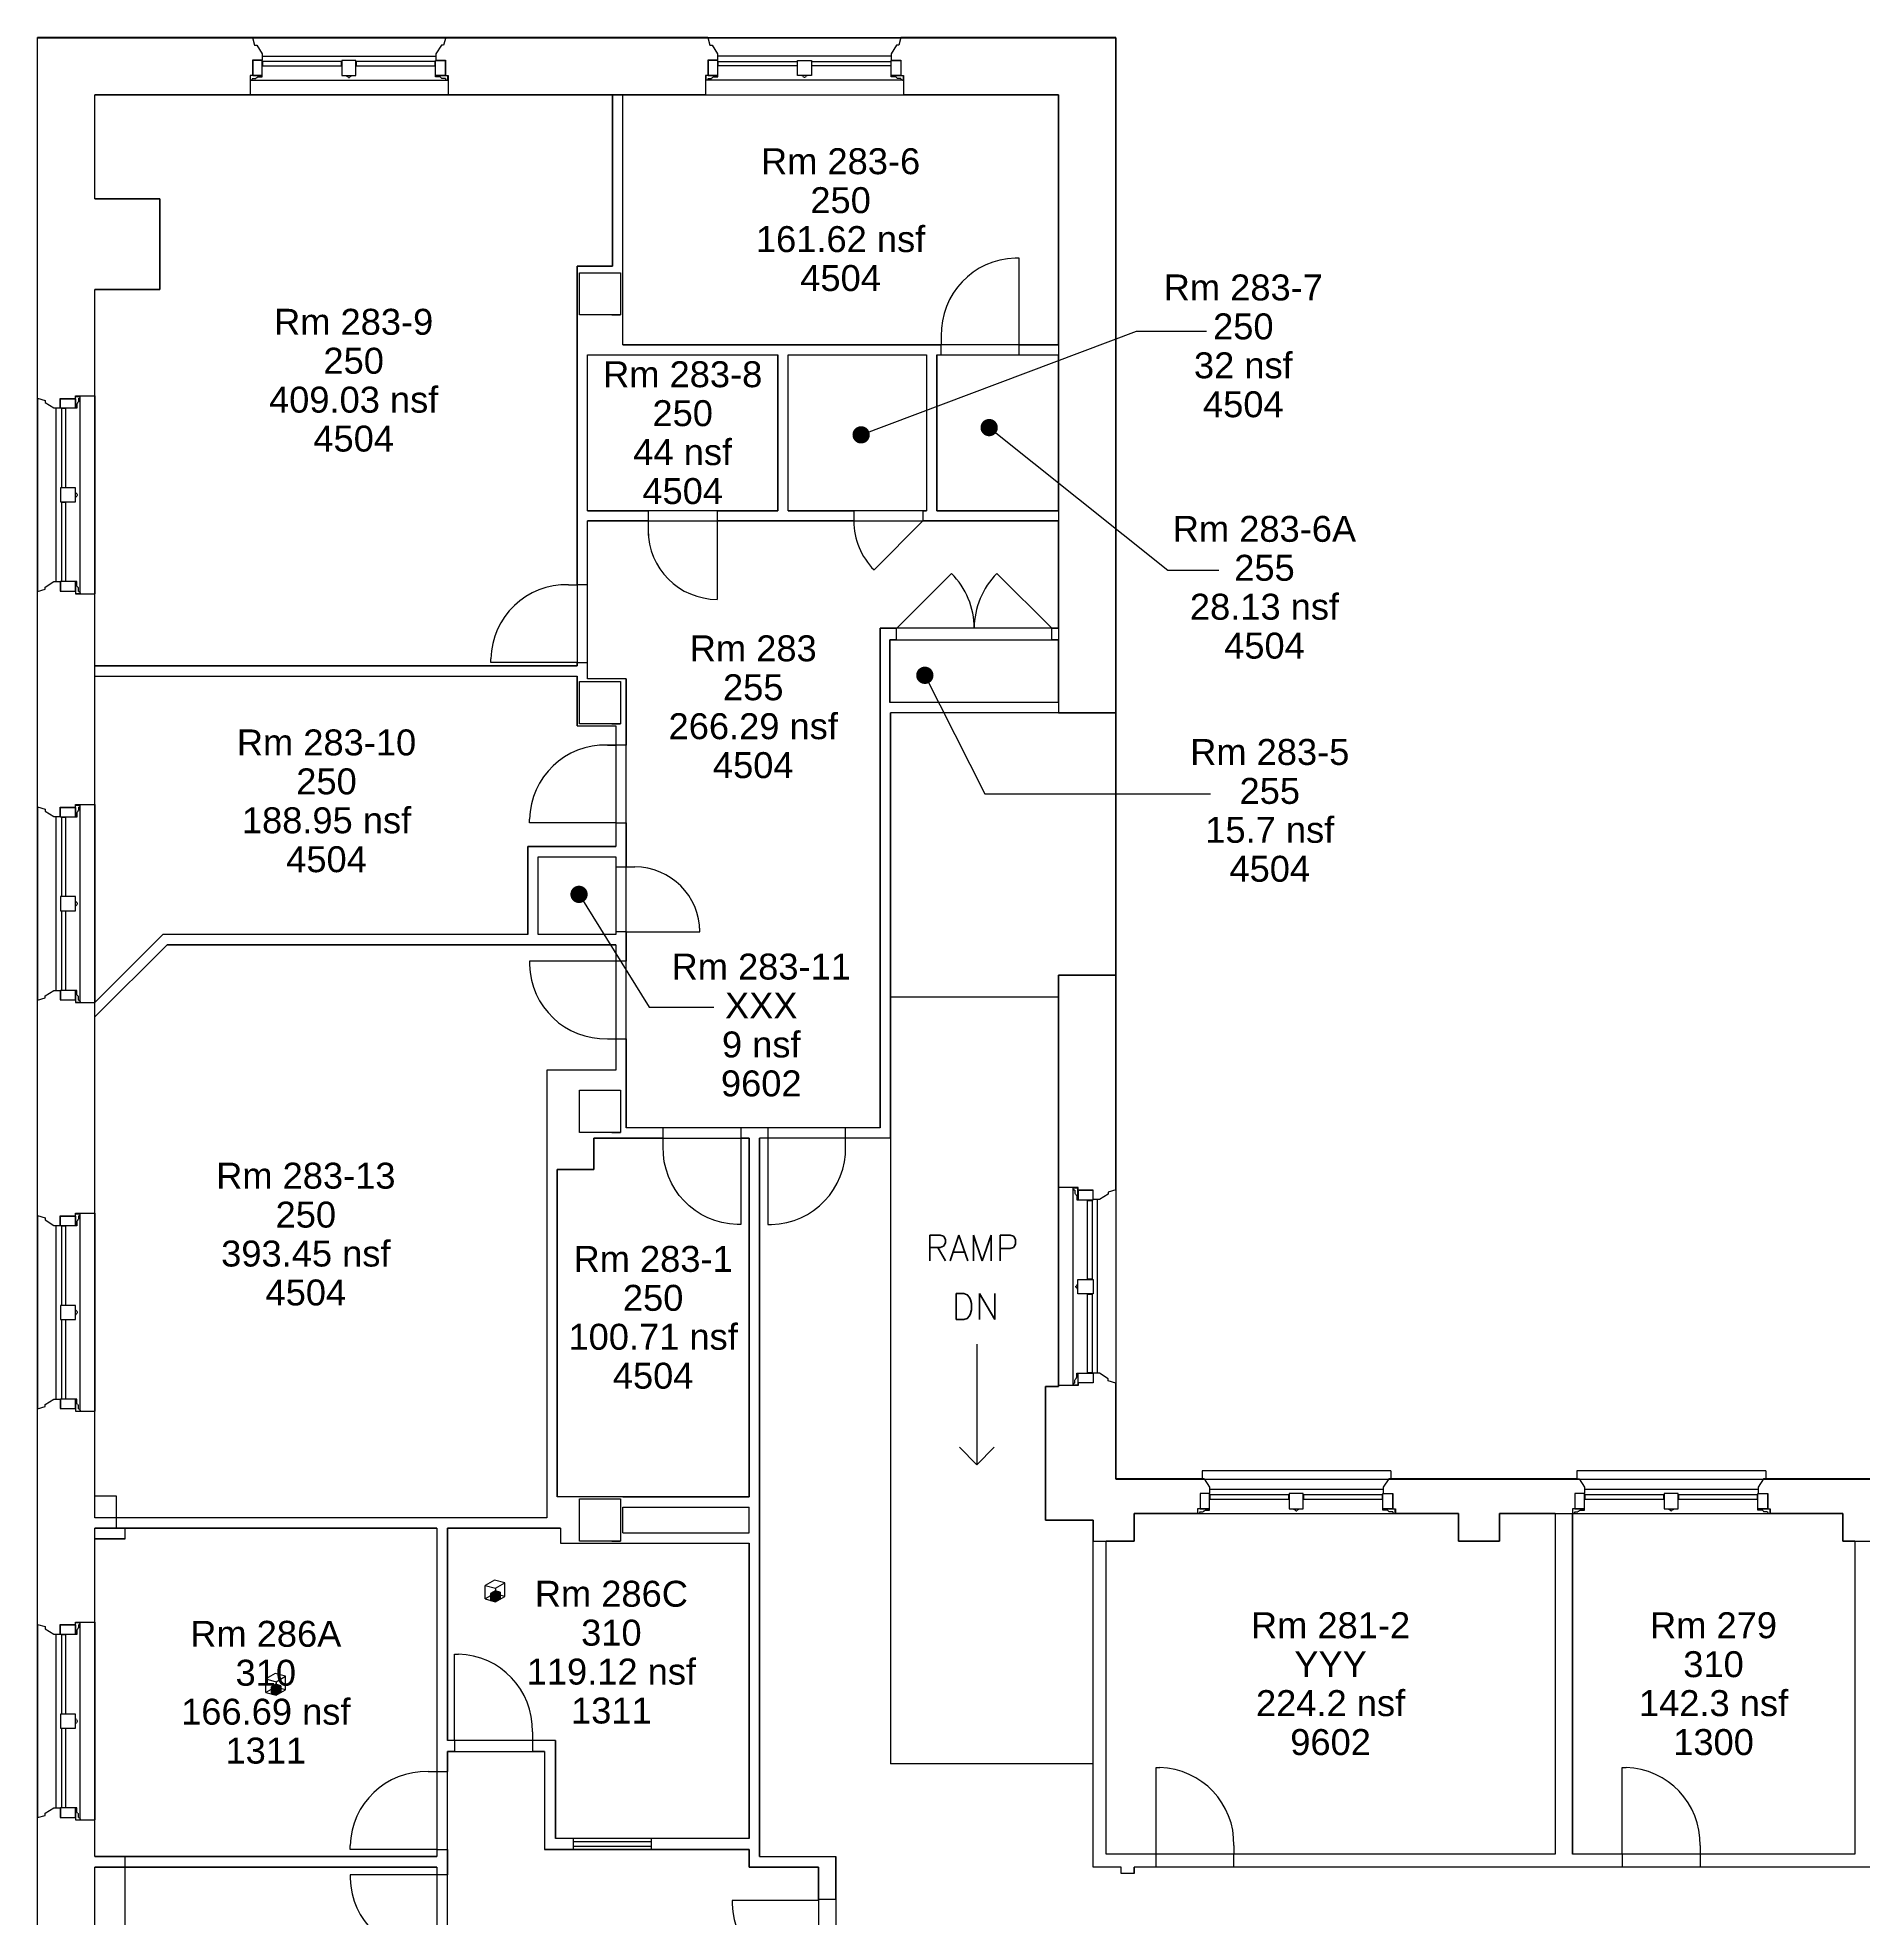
# Model space of a CAD drawing. Header units: inches. Extents: x 303 to 6178, y 668 to 3148.
# Drawn here: x 339 to 1183, y 2204 to 3074 of the extents above; entities that cross this region are included whole.
import ezdxf

# ---------------------------------------------------------------- set-up
doc = ezdxf.new("R2010")
doc.units = ezdxf.units.IN
doc.header["$LTSCALE"] = 48
doc.header["$MEASUREMENT"] = 0
doc.layers.get('0').update_dxf_attribs({"linetype": 'CONTINUOUS'})
for name, color, linetype in [('A-WALL-FULL', 7, 'CONTINUOUS'), ('BACKGRN', 7, 'CONTINUOUS'), ('DOORS', 7, 'CONTINUOUS'), ('STEP', 7, 'CONTINUOUS'), ('triGrossAreaLayer', 7, 'CONTINUOUS'), ('triHiddenItemLayer', 7, 'CONTINUOUS'), ('triLabelLayer', 7, 'CONTINUOUS'), ('triMeasuredGrossAreaLayer', 7, 'CONTINUOUS'), ('triSpaceLayer', 7, 'CONTINUOUS'), ('WNDW', 7, 'CONTINUOUS')]:
    doc.layers.add(name, color=color, linetype=linetype)
doc.styles.add('SIMPLEX', font='SIMPLEX')

# ---------------------------------------------------------------- blocks, each defined once
blk = doc.blocks.new('MUL')
for p, q in [((-1.1, 7.06), (-1.1, 9.19)), ((4.42, 7.06), (-1.1, 7.06)), ((-0.1, 8.46), (1.43, 8.46)), ((1.43, 8.46), (1.43, 8.28)), ((2.45, 7.68), (2.45, 7.59)), ((2.45, 7.59), (4.42, 7.59)), ((4.42, 7.59), (4.42, 7.06))]:
    blk.add_line(p, q)
blk.add_lwpolyline([(0, 0), (0, 6.96), (4.42, 6.96), (4.42, 0)], close=True)
for centre, radius, start, end in [((-0.89, 8.42), 0.796, 2.64966, 104.90772), ((1.42, 7.67), 0.61, 26.65212, 89.70214), ((2.42, 8.19), 0.509, 208.9058, 273.94992)]:
    blk.add_arc(centre, radius, start, end)
blk = doc.blocks.new('CEN-MUL')
for p, q in [((-1.22, 7.14), (-1.22, 7.04)), ((-1.22, 7.04), (1.22, 7.04)), ((-0.2, 7.92), (-0.2, 7.74)), ((-0.2, 7.92), (0.2, 7.92)), ((0.2, 7.92), (0.2, 7.74)), ((1.22, 7.14), (1.22, 7.04))]:
    blk.add_line(p, q)
blk.add_lwpolyline([(-3.25, 0), (-3.25, 7), (3.25, 7), (3.25, 0)], close=True)
for centre, radius, start, end in [((-1.18, 7.65), 0.509, 266.05008, 331.0942), ((-0.19, 7.13), 0.61, 90.29786, 153.34788), ((0.19, 7.13), 0.61, 26.65212, 89.70214), ((1.18, 7.65), 0.509, 208.9058, 273.94992)]:
    blk.add_arc(centre, radius, start, end)
blk = doc.blocks.new('WIN-7-5')
at = {"layer": 'WNDW'}
for p, q in [((-90.1, 2.23), (1.1, 2.23)), ((-84.58, -8.96), (-4.42, -8.96))]:
    blk.add_line(p, q, dxfattribs=at)
for points in [[(-84.43, -6.47), (-84.43, -4.36), (-47.92, -4.36), (-47.92, -6.47)], [(-41.1, -6.47), (-41.1, -4.36), (-4.59, -4.36), (-4.59, -6.47)]]:
    blk.add_lwpolyline(points, close=True, dxfattribs=at)
for name, p in [('MUL', (-89, -6.96)), ('CEN-MUL', (-44.5, -6.96))]:
    blk.add_blockref(name, p, dxfattribs=at)
at = {"layer": 'WNDW', "xscale": -1}
blk.add_blockref('MUL', (0, -6.96), dxfattribs=at)
blk = doc.blocks.new('COL-1ST')
at = {"layer": 'BACKGRN'}
blk.add_lwpolyline([(-9.5, -9.75), (-9.5, 9.75), (9.5, 9.75), (9.5, -9.75)], close=True, dxfattribs=at)
blk = doc.blocks.new('DR36')
for p, q in [((0, 40), (-1.75, 40)), ((0, 0), (0, 40)), ((-35.98, 4), (-35.98, 0))]:
    blk.add_line(p, q)
blk.add_arc((-0.84, 4.86), 35.15, 91.47968, 181.40946)
blk = doc.blocks.new('DL36')
for p, q in [((0, 40), (1.75, 40)), ((0, 0), (0, 40)), ((35.98, 4), (35.98, 0))]:
    blk.add_line(p, q)
blk.add_arc((0.84, 4.86), 35.15, 358.59054, 88.52032)
blk = doc.blocks.new('DL32')
for p, q in [((0, 0), (0, 36.27)), ((32, 0), (32, 6.75))]:
    blk.add_line(p, q)
blk.add_arc((0, 4.27), 32, 0, 90)
blk = doc.blocks.new('DR30')
for p, q in [((0, 34), (-1.75, 34)), ((0, 0), (0, 34)), ((-30, 0), (-30, 4))]:
    blk.add_line(p, q)
blk.add_arc((0, 4), 30, 90, 180)
blk = doc.blocks.new('TRGA_TriRefBlock')
h = blk.add_hatch(color=4)
h.dxf.hatch_style = 1
h.paths.add_polyline_path([(4.83, 1.83), (2.41, 2.48), (2.41, -0.65), (4.83, -1.29)])
h.paths.add_polyline_path([(6.99, 3.08), (4.83, 1.83), (4.83, -1.29), (6.99, -0.04)])
h.paths.add_polyline_path([(6.99, 3.08), (4.83, 3.66), (4.83, 1.83)])
h.paths.add_polyline_path([(4.83, 3.66), (4.58, 3.73), (2.41, 2.48), (4.83, 1.83)])
for points in [[(0, 0), (4.83, -1.29), (9.16, 1.21), (9.16, 7.46), (4.33, 8.75), (0, 6.25), (4.83, 4.96), (9.16, 7.46)], [(0, 0), (0, 6.25)], [(2.41, 1.39), (0, 0)], [(2.41, 2.48), (2.41, -0.65), (4.83, -1.29), (4.83, 1.83), (6.99, 3.08), (6.99, -0.04), (4.83, -1.29)], [(2.41, 2.48), (2.41, -0.65)], [(4.83, 4.96), (4.83, -1.29)], [(6.99, 3.08), (6.99, -0.04)], [(9.16, 1.21), (6.99, 1.79)]]:
    blk.add_lwpolyline(points)
blk.add_lwpolyline([(2.41, 2.48), (4.83, 1.83), (6.99, 3.08), (4.58, 3.73)], close=True)

msp = doc.modelspace()

# ---------------------------------------------------------------- linework, layer by layer
at = {"linetype": 'Continuous'}
for p, q in [((719.43, 2890.41), (846.77, 2938.43)), ((846.77, 2938.43), (879.17, 2938.43)), ((778.63, 2893.76), (861.29, 2827.86)), ((861.29, 2827.86), (884.75, 2827.86)), ((748.89, 2779.22), (776.65, 2724.46)), ((776.65, 2724.46), (881, 2724.46)), ((589, 2677.92), (621.48, 2625.81)), ((733, 2630.43), (733, 2630.43)), ((621.48, 2625.81), (651.39, 2625.81)), ((586.35, 2241.31), (586.35, 2236.31)), ((586.35, 2239.88), (622.35, 2239.88)), ((586.35, 2237.73), (622.35, 2237.73)), ((622.35, 2241.31), (622.35, 2236.31))]:
    msp.add_line(p, q, dxfattribs=at)
for points in [[(438.02, 3074.1), (439.02, 3070.6), (440.02, 3070.6), (442.52, 3066.6), (442.52, 3063.6), (438.1, 3063.6), (438.1, 3056.64), (436.93, 3056.64), (436.93, 3047.6)], [(527.35, 3074.1), (526.35, 3070.6), (525.35, 3070.6), (522.85, 3066.6), (522.85, 3063.6), (527.27, 3063.6), (527.27, 3056.64), (528.44, 3056.64), (528.44, 3047.6)], [(648.52, 3074.1), (649.52, 3070.6), (650.52, 3070.6), (653.02, 3066.6), (653.02, 3063.6), (648.6, 3063.6), (648.6, 3056.64), (647.43, 3056.64), (647.43, 3047.6)], [(737.85, 3074.1), (736.85, 3070.6), (735.85, 3070.6), (733.35, 3066.6), (733.35, 3063.6), (737.77, 3063.6), (737.77, 3056.64), (738.94, 3056.64), (738.94, 3047.6)], [(338.68, 2907.35), (342.18, 2906.35), (342.18, 2905.35), (346.18, 2902.85), (349.18, 2902.85), (349.18, 2907.27), (356.14, 2907.27), (356.14, 2908.44), (365.18, 2908.44)], [(338.68, 2818.02), (342.18, 2819.02), (342.18, 2820.02), (346.18, 2822.52), (349.18, 2822.52), (349.18, 2818.1), (356.14, 2818.1), (356.14, 2816.93), (365.18, 2816.93)], [(338.68, 2718.35), (342.18, 2717.35), (342.18, 2716.35), (346.18, 2713.85), (349.18, 2713.85), (349.18, 2718.27), (356.14, 2718.27), (356.14, 2719.44), (365.18, 2719.44)], [(338.68, 2629.02), (342.18, 2630.02), (342.18, 2631.02), (346.18, 2633.52), (349.18, 2633.52), (349.18, 2629.1), (356.14, 2629.1), (356.14, 2627.93), (365.18, 2627.93)], [(837.18, 2541.27), (833.68, 2540.27), (833.68, 2539.27), (829.68, 2536.77), (826.68, 2536.77), (826.68, 2541.19), (819.72, 2541.19), (819.72, 2542.35), (810.68, 2542.35)], [(338.68, 2529.35), (342.18, 2528.35), (342.18, 2527.35), (346.18, 2524.85), (349.18, 2524.85), (349.18, 2529.27), (356.14, 2529.27), (356.14, 2530.44), (365.18, 2530.44)], [(837.18, 2451.94), (833.68, 2452.94), (833.68, 2453.94), (829.68, 2456.44), (826.68, 2456.44), (826.68, 2452.02), (819.72, 2452.02), (819.72, 2450.85), (810.68, 2450.85)], [(338.68, 2440.02), (342.18, 2441.02), (342.18, 2442.02), (346.18, 2444.52), (349.18, 2444.52), (349.18, 2440.1), (356.14, 2440.1), (356.14, 2438.93), (365.18, 2438.93)], [(877.03, 2411.3), (877.03, 2407.6), (878.03, 2407.6), (880.53, 2403.8), (880.53, 2400.8), (876.11, 2400.8), (876.11, 2393.84), (874.95, 2393.84), (874.95, 2391.6)], [(964.38, 2411.3), (964.36, 2407.6), (963.36, 2407.6), (960.86, 2403.8), (960.86, 2400.8), (965.28, 2400.8), (965.28, 2393.84), (966.45, 2393.84), (966.45, 2391.6)], [(1050.35, 2411.3), (1050.35, 2407.6), (1051.35, 2407.6), (1053.85, 2403.8), (1053.85, 2400.8), (1049.43, 2400.8), (1049.43, 2393.84), (1048.26, 2393.84), (1048.26, 2391.6)], [(1137.69, 2411.3), (1137.68, 2407.6), (1136.68, 2407.6), (1134.18, 2403.8), (1134.18, 2400.8), (1138.6, 2400.8), (1138.6, 2393.84), (1139.76, 2393.84), (1139.76, 2391.6)], [(338.68, 2340.35), (342.18, 2339.35), (342.18, 2338.35), (346.18, 2335.85), (349.18, 2335.85), (349.18, 2340.27), (356.14, 2340.27), (356.14, 2341.44), (365.18, 2341.44)], [(338.68, 2251.02), (342.18, 2252.02), (342.18, 2253.02), (346.18, 2255.52), (349.18, 2255.52), (349.18, 2251.1), (356.14, 2251.1), (356.14, 2249.93), (365.18, 2249.93)]]:
    msp.add_lwpolyline(points)
at = {"linetype": 'Continuous', "const_width": 4}
for points in [[(776.63, 2893.76, 1), (780.63, 2893.76, 1)], [(717.43, 2890.41, 1), (721.43, 2890.41, 1)], [(746.89, 2779.22, 1), (750.89, 2779.22, 1)], [(587, 2677.92, 1), (591, 2677.92, 1)]]:
    msp.add_lwpolyline(points, format="xyb", close=True, dxfattribs=at)
at = {"layer": 'A-WALL-FULL'}
msp.add_line((728.25, 2766.6), (728.25, 2766.6), dxfattribs=at)
msp.add_line((728.25, 2766.6), (728.25, 2766.6), dxfattribs=at)
at = {"layer": 'BACKGRN'}
for p, q in [((338.68, 2907.35), (338.68, 3074.1)), ((438.02, 3074.1), (338.68, 3074.1)), ((648.52, 3074.1), (527.35, 3074.1)), ((837.18, 3074.1), (737.85, 3074.1)), ((837.18, 2766.6), (837.18, 3074.1)), ((436.93, 3047.6), (365.18, 3047.6)), ((365.18, 2999.6), (365.18, 3047.6)), ((647.43, 3047.6), (528.44, 3047.6)), ((604.43, 2968.35), (604.43, 3047.6)), ((609.18, 2932.1), (609.18, 3047.6)), ((810.68, 3047.6), (738.94, 3047.6)), ((810.68, 2932.1), (810.68, 3047.6)), ((365.18, 2999.6), (395.18, 2999.6)), ((395.18, 2999.6), (395.18, 2957.6)), ((588.18, 2968.35), (604.43, 2968.35)), ((588.18, 2821.15), (588.18, 2968.35)), ((365.18, 2908.44), (365.18, 2957.6)), ((395.18, 2957.6), (365.18, 2957.6)), ((604.18, 2945.85), (608.18, 2945.85)), ((609.18, 2932.1), (756.43, 2932.1)), ((756.43, 2927.35), (756.43, 2932.1)), ((792.43, 2932.1), (810.68, 2932.1)), ((792.43, 2927.35), (792.43, 2932.1)), ((592.93, 2927.35), (680.93, 2927.35)), ((592.93, 2855.35), (592.93, 2927.35)), ((680.93, 2855.35), (680.93, 2927.35)), ((685.68, 2855.35), (685.68, 2927.35)), ((685.68, 2927.35), (749.68, 2927.35)), ((749.68, 2927.35), (749.68, 2855.35)), ((754.43, 2927.35), (754.43, 2855.35)), ((754.43, 2927.35), (756.43, 2927.35)), ((792.43, 2927.35), (810.68, 2927.35)), ((810.68, 2855.35), (810.68, 2927.35)), ((592.93, 2855.35), (620.93, 2855.35)), ((620.93, 2855.35), (620.93, 2850.6)), ((652.93, 2855.35), (652.93, 2850.6)), ((652.93, 2855.35), (680.93, 2855.35)), ((685.68, 2855.35), (716.02, 2855.35)), ((716.02, 2855.35), (716.02, 2850.6)), ((748.02, 2855.35), (749.68, 2855.35)), ((748.02, 2855.35), (748.02, 2850.6)), ((748.02, 2855.35), (749.68, 2855.35)), ((754.43, 2855.35), (810.68, 2855.35)), ((620.93, 2850.6), (592.93, 2850.6)), ((592.93, 2821.15), (592.93, 2850.6)), ((716.02, 2850.6), (652.93, 2850.6)), ((754.43, 2850.6), (748.02, 2850.6)), ((810.68, 2850.6), (748.02, 2850.6)), ((810.68, 2800.98), (810.68, 2850.6)), ((338.68, 2718.35), (338.68, 2818.02)), ((588.18, 2821.15), (592.93, 2821.15)), ((365.18, 2783.6), (365.18, 2816.93)), ((728.25, 2570), (728.25, 2800.98)), ((728.25, 2800.98), (735.56, 2800.98)), ((735.56, 2800.98), (735.56, 2795.6)), ((807.56, 2795.6), (807.56, 2800.98)), ((807.56, 2800.98), (810.68, 2800.98)), ((732.74, 2795.6), (732.74, 2766.6)), ((735.56, 2795.6), (732.74, 2795.6)), ((810.68, 2795.6), (807.56, 2795.6)), ((810.68, 2766.6), (810.68, 2795.6)), ((365.18, 2783.6), (588.18, 2783.6)), ((588.18, 2783.6), (588.18, 2785.15)), ((588.18, 2785.15), (592.93, 2785.15)), ((592.93, 2777.52), (592.93, 2785.15)), ((365.18, 2719.44), (365.18, 2778.85)), ((365.18, 2778.85), (588.18, 2778.85)), ((588.18, 2755.85), (588.18, 2778.85)), ((610.84, 2777.52), (592.93, 2777.52)), ((610.84, 2777.52), (610.84, 2746.98)), ((810.68, 2766.6), (732.74, 2766.6)), ((837.18, 2541.27), (837.18, 2766.6)), ((837.18, 2761.85), (733, 2761.85)), ((733, 2565.25), (733, 2761.85)), ((588.18, 2755.85), (606.09, 2755.85)), ((604.18, 2756.85), (608.18, 2756.85)), ((606.09, 2755.85), (606.09, 2746.98)), ((610.84, 2746.98), (602.09, 2746.95)), ((606.09, 2710.98), (606.09, 2700.1)), ((606.09, 2710.98), (610.84, 2710.98)), ((610.84, 2710.98), (610.84, 2690.58)), ((565.34, 2659.35), (565.34, 2700.1)), ((565.34, 2700.1), (606.09, 2700.1)), ((570.09, 2659.35), (570.09, 2695.35)), ((570.09, 2695.35), (606.09, 2695.35)), ((606.09, 2695.35), (606.09, 2690.58)), ((606.09, 2690.58), (610.84, 2690.58)), ((365.18, 2627.93), (396.6, 2659.35)), ((365.18, 2621.22), (398.57, 2654.6)), ((565.34, 2659.35), (396.6, 2659.35)), ((606.09, 2654.6), (398.57, 2654.6)), ((606.09, 2659.35), (570.09, 2659.35)), ((606.09, 2660.58), (606.09, 2659.35)), ((610.84, 2660.58), (606.09, 2660.58)), ((606.09, 2654.6), (606.09, 2647.1)), ((610.84, 2660.58), (610.84, 2647.1)), ((610.84, 2647.1), (606.09, 2647.1)), ((810.68, 2542.35), (810.68, 2640.63)), ((810.68, 2640.63), (837.18, 2640.63)), ((338.68, 2529.35), (338.68, 2629.02)), ((810.68, 2630.43), (733, 2630.43)), ((365.18, 2530.44), (365.18, 2621.22)), ((602.09, 2611.12), (610.84, 2611.1)), ((606.09, 2611.1), (606.09, 2596.6)), ((610.84, 2611.1), (610.84, 2570)), ((574.09, 2596.6), (574.09, 2389.6)), ((606.09, 2596.6), (574.09, 2596.6)), ((604.18, 2567.85), (608.18, 2567.85)), ((627.87, 2570), (610.84, 2570)), ((627.88, 2565.25), (627.87, 2570)), ((663.87, 2570), (663.87, 2565.25)), ((676.25, 2570), (663.87, 2570)), ((676.25, 2570), (676.25, 2565.25)), ((712.24, 2565.25), (712.25, 2570)), ((728.25, 2570), (712.25, 2570)), ((610.84, 2565.25), (595.84, 2565.25)), ((595.84, 2565.25), (595.84, 2550.75)), ((627.88, 2565.25), (610.84, 2565.25)), ((667.68, 2565.25), (663.87, 2565.25)), ((667.68, 2399.26), (667.68, 2565.25)), ((672.43, 2232.93), (672.43, 2565.25)), ((676.25, 2565.25), (672.43, 2565.25)), ((733, 2565.25), (712.24, 2565.25)), ((733, 2565.25), (733, 2275.9)), ((595.84, 2550.75), (578.84, 2550.75)), ((578.84, 2550.75), (578.84, 2399.26)), ((804.68, 2388.52), (804.68, 2450.27)), ((804.68, 2450.27), (810.68, 2450.27)), ((810.68, 2450.85), (810.68, 2450.27)), ((837.18, 2407.6), (837.18, 2451.94)), ((338.68, 2340.35), (338.68, 2440.02)), ((365.18, 2389.6), (365.18, 2438.93)), ((878.03, 2407.6), (837.18, 2407.6)), ((1050.35, 2407.6), (963.36, 2407.6)), ((1228.1, 2407.6), (1137.68, 2407.6)), ((375.18, 2399.6), (365.18, 2399.6)), ((375.18, 2389.6), (375.18, 2399.6)), ((609.18, 2399.26), (578.84, 2399.26)), ((604.18, 2398.35), (608.18, 2398.35)), ((609.18, 2399.26), (667.68, 2399.26)), ((609.18, 2382.61), (609.18, 2394.51)), ((609.18, 2394.51), (667.68, 2394.51)), ((667.68, 2382.61), (667.68, 2394.51)), ((574.09, 2389.6), (365.18, 2389.6)), ((365.18, 2341.44), (365.18, 2384.85)), ((523.18, 2384.85), (365.18, 2384.85)), ((379.18, 2379.85), (379.18, 2384.85)), ((523.18, 2384.85), (523.18, 2272.31)), ((580.43, 2384.85), (528.18, 2384.85)), ((528.18, 2384.85), (528.18, 2286.6)), ((580.43, 2384.85), (580.43, 2377.86)), ((589.18, 2384.85), (589.18, 2389.6)), ((804.68, 2388.52), (826.68, 2388.52)), ((826.68, 2228.1), (826.68, 2388.52)), ((874.95, 2391.6), (845.68, 2391.6)), ((845.68, 2391.6), (845.68, 2378.85)), ((995.56, 2391.6), (966.45, 2391.6)), ((995.56, 2378.85), (995.56, 2391.6)), ((1014.56, 2391.6), (1014.56, 2378.85)), ((1040.26, 2391.6), (1014.56, 2391.6)), ((1040.26, 2391.6), (1040.26, 2234.1)), ((1048.26, 2391.6), (1048.26, 2234.1)), ((1173.31, 2391.6), (1139.76, 2391.6)), ((1173.31, 2378.85), (1173.31, 2391.6)), ((379.18, 2379.85), (365.18, 2379.85)), ((580.43, 2377.86), (667.68, 2377.86)), ((604.18, 2378.85), (608.18, 2378.85)), ((609.18, 2382.61), (667.68, 2382.61)), ((667.68, 2241.31), (667.68, 2377.86)), ((845.68, 2378.85), (832.68, 2378.85)), ((832.68, 2234.1), (832.68, 2378.85)), ((1014.56, 2378.85), (995.56, 2378.85)), ((1178.81, 2378.85), (1173.31, 2378.85)), ((1178.81, 2378.85), (1178.81, 2234.1)), ((531.48, 2286.6), (528.18, 2286.6)), ((531.48, 2281.6), (528.18, 2281.6)), ((528.18, 2281.6), (528.18, 2272.31)), ((531.48, 2286.6), (531.48, 2281.6)), ((578.11, 2286.6), (567.48, 2286.6)), ((567.48, 2286.6), (567.48, 2281.6)), ((573.11, 2281.6), (567.48, 2281.6)), ((573.11, 2281.6), (573.11, 2236.31)), ((578.11, 2286.6), (578.11, 2241.31)), ((523.18, 2272.31), (528.18, 2272.31)), ((826.68, 2275.9), (733, 2275.9)), ((338.68, 2153.85), (338.68, 2251.02)), ((365.18, 2232.93), (365.18, 2249.93)), ((523.18, 2236.31), (523.18, 2232.93)), ((523.18, 2236.31), (528.18, 2236.31)), ((528.18, 2236.31), (528.18, 2224.56)), ((667.68, 2236.31), (573.11, 2236.31)), ((667.68, 2241.31), (578.11, 2241.31)), ((667.68, 2228.1), (667.68, 2236.31)), ((365.18, 2232.93), (523.18, 2232.93)), ((365.18, 2154.94), (365.18, 2228.1)), ((523.18, 2228.1), (365.18, 2228.1)), ((379.18, 2158.1), (379.18, 2228.1)), ((523.18, 2228.1), (523.18, 2224.56)), ((699.68, 2228.1), (667.68, 2228.1)), ((672.43, 2232.93), (707.68, 2232.93)), ((699.68, 2213.1), (699.68, 2228.1)), ((707.68, 2213.1), (707.68, 2232.93)), ((839.68, 2228.1), (826.68, 2228.1)), ((855.78, 2234.1), (832.68, 2234.1)), ((839.68, 2225.1), (839.68, 2228.1)), ((845.68, 2225.1), (845.68, 2228.1)), ((855.78, 2228.1), (845.68, 2228.1)), ((855.78, 2228.1), (855.78, 2234.1)), ((1040.26, 2234.1), (891.78, 2234.1)), ((891.78, 2228.1), (891.78, 2234.1)), ((1071.33, 2228.1), (891.78, 2228.1)), ((1071.33, 2234.1), (1048.26, 2234.1)), ((1071.33, 2234.1), (1071.33, 2228.1)), ((1178.81, 2234.1), (1107.33, 2234.1)), ((1107.33, 2234.1), (1107.33, 2228.1)), ((1253.68, 2228.1), (1107.33, 2228.1)), ((528.18, 2224.56), (523.18, 2224.56)), ((845.68, 2225.1), (839.68, 2225.1)), ((707.68, 2213.1), (699.68, 2213.1))]:
    msp.add_line(p, q, dxfattribs=at)
at = {"layer": 'DOORS'}
for p, q in [((748.02, 2850.6), (725.4, 2827.97)), ((735.87, 2800.98), (761.22, 2826.32)), ((807.56, 2800.98), (782.21, 2826.32))]:
    msp.add_line(p, q, dxfattribs=at)
for centre, radius, start, end in [((748.02, 2850.6), 32, 180, 225), ((735.87, 2800.98), 35.84, 0, 45), ((807.56, 2800.98), 35.84, 135, 180)]:
    msp.add_arc(centre, radius, start, end, dxfattribs=at)
at = {"layer": 'STEP'}
for p, q in [((772.94, 2469.93), (772.94, 2414.17)), ((772.94, 2414.17), (764.89, 2422.23)), ((772.94, 2414.17), (780.98, 2422.23))]:
    msp.add_line(p, q, dxfattribs=at)
at = {"layer": 'triGrossAreaLayer', "linetype": 'Continuous'}
msp.add_lwpolyline([(338.68, 1245.38), (338.68, 3073.99), (837.18, 3073.99), (837.18, 3069.99), (837.18, 3069.86), (837.18, 2681.49), (837.18, 2681.49), (837.18, 2407.49), (1884.18, 2407.49), (1884.18, 2428.99), (1902.68, 2428.99), (1902.68, 2640.49), (2382.68, 2640.49)], dxfattribs=at)
at = {"layer": 'triMeasuredGrossAreaLayer', "linetype": 'Continuous'}
msp.add_lwpolyline([(379.18, 2158.1), (379.18, 2232.93), (365.18, 2232.93), (365.18, 2379.85), (379.18, 2379.85), (379.18, 2384.85), (375.18, 2384.85), (375.18, 2399.6), (365.18, 2399.6), (365.18, 2957.6), (395.18, 2957.6), (395.18, 2999.6), (365.18, 2999.6), (365.18, 3047.6), (810.68, 3047.6), (810.68, 2761.85), (837.18, 2761.85), (837.18, 2640.63), (810.68, 2640.63), (810.68, 2450.27), (804.68, 2450.27), (804.68, 2388.52), (826.68, 2388.52), (826.68, 2378.85), (845.68, 2378.85), (845.68, 2391.6), (995.56, 2391.6), (995.56, 2378.85), (1014.56, 2378.85), (1014.56, 2391.6), (1173.31, 2391.6), (1173.31, 2378.85), (1192.31, 2378.85)], dxfattribs=at)
at = {"layer": 'triSpaceLayer', "linetype": 'Continuous'}
for points in [[(365.18, 3047.6), (604.43, 3047.6), (604.43, 2968.35), (588.18, 2968.35), (588.18, 2783.6), (365.18, 2783.6), (365.18, 2957.6), (395.18, 2957.6), (395.18, 2999.6), (365.18, 2999.6)], [(609.18, 3047.6), (810.68, 3047.6), (810.68, 2932.1), (609.18, 2932.1)], [(592.93, 2927.35), (680.93, 2927.35), (680.93, 2855.35), (592.93, 2855.35)], [(685.68, 2927.35), (749.68, 2927.35), (749.68, 2855.35), (685.68, 2855.35)], [(810.68, 2927.35), (810.68, 2855.35), (754.43, 2855.35), (754.43, 2927.35)], [(810.68, 2800.98), (728.25, 2800.98), (728.25, 2570), (610.84, 2570), (610.84, 2777.52), (592.93, 2777.52), (592.93, 2850.6), (810.68, 2850.6)], [(732.74, 2795.6), (810.68, 2795.6), (810.68, 2766.6), (732.74, 2766.6)], [(365.18, 2778.85), (588.18, 2778.85), (588.18, 2755.85), (606.09, 2755.85), (606.09, 2700.1), (565.34, 2700.1), (565.34, 2659.35), (396.6, 2659.35), (365.18, 2627.93)], [(570.09, 2695.35), (606.09, 2695.35), (606.09, 2659.35), (570.09, 2659.35)], [(398.57, 2654.6), (606.09, 2654.6), (606.09, 2596.6), (574.09, 2596.6), (574.09, 2389.6), (365.18, 2389.6), (365.18, 2621.22)], [(595.84, 2565.25), (667.68, 2565.25), (667.68, 2399.26), (578.84, 2399.26), (578.84, 2550.75), (595.84, 2550.75)], [(365.18, 2384.85), (523.18, 2384.85), (523.18, 2232.93), (365.18, 2232.93)], [(528.18, 2384.85), (580.43, 2384.85), (580.43, 2377.86), (667.68, 2377.86), (667.68, 2241.31), (578.11, 2241.31), (578.11, 2286.6), (528.18, 2286.6)], [(845.68, 2391.6), (995.56, 2391.6), (995.56, 2378.85), (1014.56, 2378.85), (1014.56, 2391.6), (1040.26, 2391.6), (1040.26, 2234.1), (832.68, 2234.1), (832.68, 2378.85), (845.68, 2378.85)], [(1048.26, 2391.6), (1173.31, 2391.6), (1173.31, 2378.85), (1178.81, 2378.85), (1178.81, 2234.1), (1048.26, 2234.1)], [(528.18, 2281.6), (573.11, 2281.6), (573.11, 2236.31), (667.68, 2236.31), (667.68, 2228.1), (699.68, 2228.1), (699.68, 2063.6), (685.68, 2063.6), (685.68, 2014.6), (608.18, 2014.6), (608.18, 2020.35), (589.18, 2020.35), (589.18, 2014.6), (528.18, 2014.6), (528.18, 2281.6)], [(365.18, 2228.1), (523.18, 2228.1), (523.18, 2014.6), (382.18, 2014.6), (382.18, 2026.6), (379.39, 2026.6), (379.39, 2063.43), (365.18, 2063.43)]]:
    msp.add_lwpolyline(points, close=True, dxfattribs=at)
msp.add_lwpolyline([(1857.76, 2228.1), (845.68, 2228.1), (845.68, 2225.1), (839.68, 2225.1), (839.68, 2228.1), (826.68, 2228.1), (826.68, 2388.52), (804.68, 2388.52), (804.68, 2450.27), (810.68, 2450.27), (810.68, 2640.63), (837.18, 2640.63), (837.18, 2761.85), (798.78, 2761.85), (733, 2761.85), (733, 2565.25), (672.43, 2565.25), (672.43, 2232.93), (707.68, 2232.93), (707.68, 2228.1), (709.68, 1251.35)], dxfattribs=at)
at = {"layer": 'WNDW'}
for p, q in [((527.35, 3074.1), (438.02, 3074.1)), ((648.52, 3074.1), (737.85, 3074.1)), ((528.44, 3047.6), (436.93, 3047.6)), ((647.43, 3047.6), (738.94, 3047.6)), ((338.68, 2907.35), (338.68, 2818.02)), ((365.18, 2908.44), (365.18, 2816.93)), ((338.68, 2718.35), (338.68, 2629.02)), ((365.18, 2719.44), (365.18, 2627.93)), ((810.68, 2542.35), (810.68, 2499.02)), ((837.18, 2541.27), (837.18, 2451.94)), ((338.68, 2529.35), (338.68, 2440.02)), ((365.18, 2530.44), (365.18, 2438.93)), ((810.68, 2494.27), (810.68, 2450.85)), ((964.38, 2411.3), (877.03, 2411.3)), ((1137.69, 2411.3), (1050.35, 2411.3)), ((338.68, 2340.35), (338.68, 2251.02)), ((365.18, 2341.44), (365.18, 2249.93))]:
    msp.add_line(p, q, dxfattribs=at)

# ---------------------------------------------------------------- block references
for p in [(598.68, 2955.6), (598.68, 2766.6), (598.68, 2577.6), (598.68, 2388.6)]:
    msp.add_blockref('COL-1ST', p)
at = {"layer": 'DOORS'}
for name, p in [('DR36', (792.43, 2932.1)), ('DL36', (531.48, 2286.6)), ('DL36', (855.78, 2234.1)), ('DL36', (1071.33, 2234.1))]:
    msp.add_blockref(name, p, dxfattribs=at)
for name, p, rotation in [('DL32', (652.93, 2850.6), 180), ('DL36', (588.18, 2785.15), 90), ('DL36', (606.09, 2710.98), 90), ('DR30', (610.84, 2660.58), 270), ('DR36', (606.09, 2647.1), 90), ('DR36', (676.25, 2565.25), 180), ('DL36', (523.18, 2236.31), 90), ('DR36', (523.18, 2224.56), 90), ('DR36', (699.76, 2212.73), 90)]:
    msp.add_blockref(name, p, dxfattribs=dict(at, rotation=rotation))
at = {"layer": 'DOORS', "xscale": -1, "rotation": 180}
msp.add_blockref('DR36', (663.87, 2565.25), dxfattribs=at)
at = {"layer": 'triHiddenItemLayer', "linetype": 'Continuous'}
for p in [(545.6, 2352.1), (444.18, 2308.89)]:
    msp.add_blockref('TRGA_TriRefBlock', p, dxfattribs=at)
at = {"layer": 'WNDW', "xscale": -1}
for p, rotation in [((527.11, 3056.63), 180), ((356.15, 2907.11), 270), ((356.15, 2718.11), 270), ((356.15, 2529.11), 270), ((965.12, 2393.83), 180), ((1138.43, 2393.83), 180), ((356.15, 2340.11), 270)]:
    msp.add_blockref('WIN-7-5', p, dxfattribs=dict(at, rotation=rotation))
at = {"layer": 'WNDW'}
for p, rotation in [((648.76, 3056.63), 180), ((819.72, 2541.02), 90)]:
    msp.add_blockref('WIN-7-5', p, dxfattribs=dict(at, rotation=rotation))

# ---------------------------------------------------------------- texts
at = {"layer": 'STEP', "style": 'SIMPLEX'}
for s, p in [('RAMP', (749.21, 2508.39)), ('DN', (761.26, 2481.28))]:
    msp.add_text(s, height=12, dxfattribs=at).set_placement(p)
at = {"layer": 'triLabelLayer', "color": 7, "linetype": 'Continuous', "char_height": 1, "attachment_point": 5, "line_spacing_factor": 0.9, "style": 'SIMPLEX'}
for s, insert in [('{\\fSansSerif;\\H12;Rm 283-6}{\\fSansSerif;\\H12;\\P250}{\\fSansSerif;\\H12;\\P161.62 nsf}{\\fSansSerif;\\H12;\\P4504}', (709.93, 2989.85)), ('{\\fSansSerif;\\H12;Rm 283-7}{\\fSansSerif;\\H12;\\P250}{\\fSansSerif;\\H12;\\P32 nsf}{\\fSansSerif;\\H12;\\P4504}', (896.13, 2931.48)), ('{\\fSansSerif;\\H12;Rm 283-9}{\\fSansSerif;\\H12;\\P250}{\\fSansSerif;\\H12;\\P409.03 nsf}{\\fSansSerif;\\H12;\\P4504}', (484.81, 2915.6)), ('{\\fSansSerif;\\H12;Rm 283-8}{\\fSansSerif;\\H12;\\P250}{\\fSansSerif;\\H12;\\P44 nsf}{\\fSansSerif;\\H12;\\P4504}', (636.93, 2891.35)), ('{\\fSansSerif;\\H12;Rm 283-6A}{\\fSansSerif;\\H12;\\P255}{\\fSansSerif;\\H12;\\P28.13 nsf}{\\fSansSerif;\\H12;\\P4504}', (905.91, 2819.85)), ('{\\fSansSerif;\\H12;Rm 283}{\\fSansSerif;\\H12;\\P255}{\\fSansSerif;\\H12;\\P266.29 nsf}{\\fSansSerif;\\H12;\\P4504}', (669.54, 2764.6)), ('{\\fSansSerif;\\H12;Rm 283-10}{\\fSansSerif;\\H12;\\P250}{\\fSansSerif;\\H12;\\P188.95 nsf}{\\fSansSerif;\\H12;\\P4504}', (472.25, 2721.09)), ('{\\fSansSerif;\\H12;Rm 283-5}{\\fSansSerif;\\H12;\\P255}{\\fSansSerif;\\H12;\\P15.7 nsf}{\\fSansSerif;\\H12;\\P4504}', (908.36, 2716.68)), ('{\\fSansSerif;\\H12;Rm 283-11}{\\fSansSerif;\\H12;\\PXXX}{\\fSansSerif;\\H12;\\P9 nsf}{\\fSansSerif;\\H12;\\P9602}', (673.25, 2617.43)), ('{\\fSansSerif;\\H12;Rm 283-13}{\\fSansSerif;\\H12;\\P250}{\\fSansSerif;\\H12;\\P393.45 nsf}{\\fSansSerif;\\H12;\\P4504}', (462.69, 2520.74)), ('{\\fSansSerif;\\H12;Rm 283-1}{\\fSansSerif;\\H12;\\P250}{\\fSansSerif;\\H12;\\P100.71 nsf}{\\fSansSerif;\\H12;\\P4504}', (623.26, 2482.26)), ('{\\fSansSerif;\\H12;Rm 286C}{\\fSansSerif;\\H12;\\P310}{\\fSansSerif;\\H12;\\P119.12 nsf}{\\fSansSerif;\\H12;\\P1311}', (603.96, 2327.42)), ('{\\fSansSerif;\\H12;Rm 286A}{\\fSansSerif;\\H12;\\P310}{\\fSansSerif;\\H12;\\P166.69 nsf}{\\fSansSerif;\\H12;\\P1311}', (444.18, 2308.89)), ('{\\fSansSerif;\\H12;Rm 281-2}{\\fSansSerif;\\H12;\\PYYY}{\\fSansSerif;\\H12;\\P224.2 nsf}{\\fSansSerif;\\H12;\\P9602}', (936.47, 2312.85)), ('{\\fSansSerif;\\H12;Rm 279}{\\fSansSerif;\\H12;\\P310}{\\fSansSerif;\\H12;\\P142.3 nsf}{\\fSansSerif;\\H12;\\P1300}', (1113.53, 2312.85))]:
    msp.add_mtext(s, dxfattribs=dict(at, insert=insert))
at = {"layer": 'triLabelLayer', "color": 7, "linetype": 'Continuous', "char_height": 1, "attachment_point": 5, "style": 'SIMPLEX'}
for insert in [(545.6, 2352.1), (444.18, 2308.89)]:
    msp.add_mtext('{\\fSansSerif;\\H0.01;}', dxfattribs=dict(at, insert=insert))

doc.saveas('drawing.dxf')
